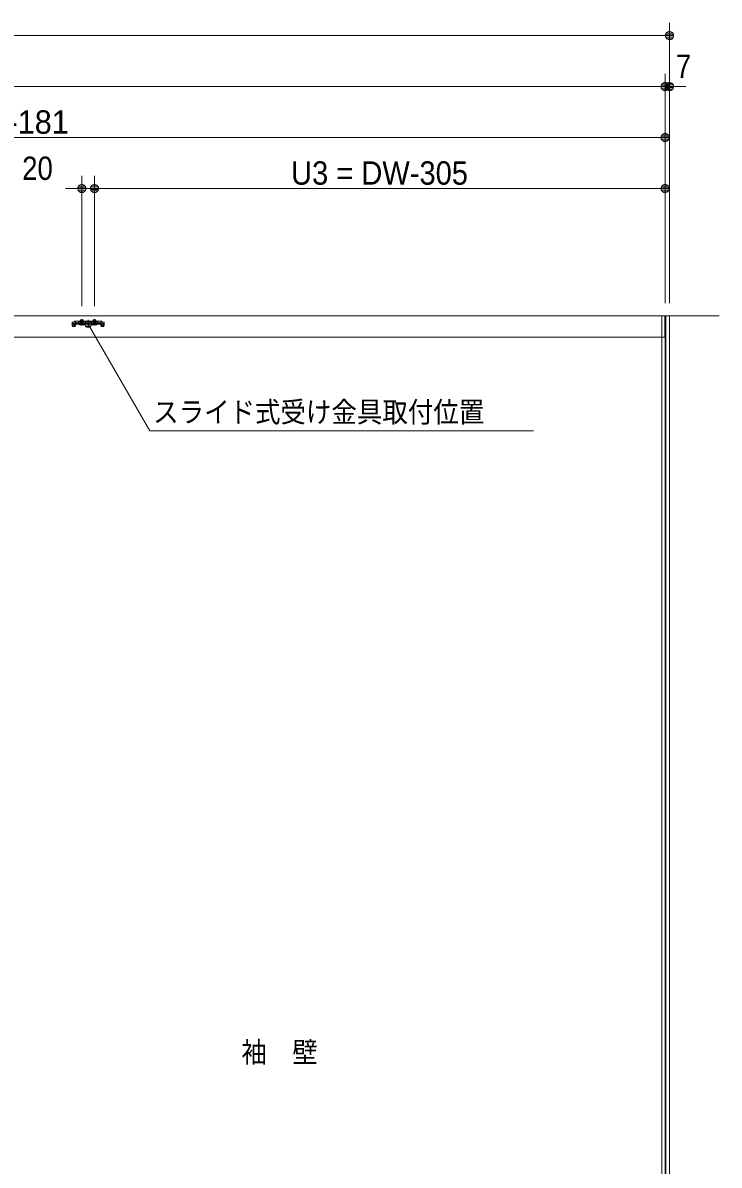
# Model space of a CAD drawing. Units: millimetres, scale not verified. Extents: x -6062 to 6062, y -3045 to 3045.
# Drawn here: x -1843 to -751, y -932 to 860 of the extents above; entities that cross this region are included whole.
import ezdxf
from ezdxf.enums import TextEntityAlignment as Align

# ---------------------------------------------------------------- set-up
doc = ezdxf.new("R2010")
doc.units = ezdxf.units.MM
doc.header["$LTSCALE"] = 20
for name, color, linetype, lineweight in [('0-1_3一般', 7, 'Continuous', 9), ('0-2_2寸法-1', 7, 'Continuous', 9), ('0-3_0', 7, 'Continuous', 9), ('0-4_2寸法-3', 7, 'Continuous', 9), ('0-5_2寸法-2', 7, 'Continuous', 9)]:
    doc.layers.add(name, color=color, linetype=linetype, lineweight=lineweight)
doc.styles.add('ＭＳ ゴシック', font='')
doc.styles.add('ＭＳ Ｐゴシック', font='')
doc.styles.get('ＭＳ ゴシック').set_extended_font_data('MS Gothic')
doc.styles.get('ＭＳ Ｐゴシック').set_extended_font_data('MS PGothic')

# ---------------------------------------------------------------- blocks, each defined once
blk = doc.blocks.new('_Dot')
at = {"layer": '0-3_0'}
for p, q in [((-10, 0), (-20, 0)), ((9.78, 2), (-9.78, 2)), ((7.99, 6), (-7.99, 6)), ((9.16, -3.98), (-9.16, -3.98)), ((6, -7.98), (-6, -7.98))]:
    blk.add_line(p, q, dxfattribs=at)
for points in [[(10, 0), (9.92, 1.25), (9.69, 2.49), (9.3, 3.68), (8.76, 4.82), (8.09, 5.88), (7.29, 6.85), (6.37, 7.71), (5.36, 8.44), (4.26, 9.05), (3.09, 9.51), (1.87, 9.82), (0.63, 9.98), (-0.63, 9.98), (-1.87, 9.82), (-3.09, 9.51), (-4.26, 9.05), (-5.36, 8.44), (-6.37, 7.71), (-7.29, 6.85), (-8.09, 5.88), (-8.76, 4.82), (-9.3, 3.68), (-9.69, 2.49), (-9.92, 1.25), (-10, 0), (0, 0)], [(-10, 0), (-9.92, -1.25), (-9.69, -2.49), (-9.3, -3.68), (-8.76, -4.82), (-8.09, -5.88), (-7.29, -6.85), (-6.37, -7.71), (-5.36, -8.44), (-4.26, -9.05), (-3.09, -9.51), (-1.87, -9.82), (-0.63, -9.98), (0.63, -9.98), (1.87, -9.82), (3.09, -9.51), (4.26, -9.05), (5.36, -8.44), (6.37, -7.71), (7.29, -6.85), (8.09, -5.88), (8.76, -4.82), (9.3, -3.68), (9.69, -2.49), (9.92, -1.25), (10, 0), (0, 0)]]:
    blk.add_lwpolyline(points, close=True, dxfattribs=at)
blk = doc.blocks.new('グループ-16')
at = {"layer": '0-1_3一般'}
for p, q in [((19030, 8000), (-75990, 8000)), ((740, 7699.1), (740, 7905.1)), ((1140, 7699.1), (1140, 7905.1)), ((19030, 7340), (19030, 8000)), ((442, 7808.1), (492.9, 7808.1)), ((442, 7808.1), (442, 7764.1)), ((442, 7764.1), (442, 7762.1)), ((466, 7762.1), (442, 7762.1)), ((442, 7762.1), (442, 7742.1)), ((492.9, 7762.1), (442, 7762.1)), ((442, 7742.1), (442, 7692.1)), ((466, 7742.1), (466, 7762.1)), ((466, 7668.1), (516, 7668.1)), ((507.5, 7822.6), (492.9, 7808.1)), ((512, 7762.1), (492.9, 7762.1)), ((520.9, 7836.1), (507.5, 7822.6)), ((512, 7762.1), (525.5, 7775.6)), ((516, 7742.1), (516, 7692.1)), ((540, 7836.1), (520.9, 7836.1)), ((525.5, 7775.6), (540, 7790.1)), ((540, 7836.1), (640, 7836.1)), ((560, 7836.1), (540, 7826.1)), ((540, 7790.1), (540, 7836.1)), ((560, 7790.1), (540, 7790.1)), ((540, 7780.1), (540, 7790.1)), ((560, 7790.1), (540, 7780.1)), ((1340, 7766.1), (540, 7766.1)), ((540, 7766.1), (540, 7742.1)), ((540, 7742.1), (540, 7692.1)), ((640, 7790.1), (560, 7790.1)), ((1240, 7836.1), (640, 7836.1)), ((640, 7836.1), (640, 7825.2)), ((640, 7815.2), (640, 7825.2)), ((640, 7815.2), (640, 7790.1)), ((640, 7790.1), (640, 7784.1)), ((1230, 7815.2), (650, 7815.2)), ((650, 7774.1), (1230, 7774.1)), ((700, 7882.1), (700, 7836.1)), ((780, 7882.1), (700, 7882.1)), ((700, 7836.1), (700, 7756.2)), ((700, 7756.2), (703.8, 7742.1)), ((703.8, 7742.1), (707.6, 7756.2)), ((707.6, 7882.1), (707.6, 7836.1)), ((707.6, 7836.1), (707.6, 7756.2)), ((740, 7867.1), (740, 7749.1)), ((740, 7713.6), (740, 7797.6)), ((772.4, 7836.1), (772.4, 7882.1)), ((772.4, 7756.2), (772.4, 7836.1)), ((776.2, 7742.1), (772.4, 7756.2)), ((780, 7756.2), (772.4, 7756.2)), ((776.2, 7742.1), (780, 7756.2)), ((780, 7836.1), (780, 7882.1)), ((780, 7756.2), (780, 7836.1)), ((940, 7884.2), (940, 7730.2)), ((940, 7651.9), (940, 7853.3)), ((1065, 7742.1), (1215, 7742.1)), ((1065, 7732.1), (1065, 7742.1)), ((1075, 7722.1), (1065, 7732.1)), ((1215, 7732.1), (1065, 7732.1)), ((1205, 7722.1), (1075, 7722.1)), ((1117.2, 7758.9), (1099, 7722.1)), ((1100, 7836.1), (1100, 7756.2)), ((1100, 7756.2), (1103.8, 7742.1)), ((1107.6, 7756.2), (1100, 7756.2)), ((1103.8, 7742.1), (1107.6, 7756.2)), ((1107.6, 7882.1), (1107.6, 7836.1)), ((1107.6, 7836.1), (1107.6, 7756.2)), ((1172.4, 7756.2), (1107.6, 7756.2)), ((1140, 7771), (1117.2, 7758.9)), ((1140, 7867.1), (1140, 7749.1)), ((1140, 7713.6), (1140, 7797.6)), ((1162.8, 7758.9), (1140, 7771)), ((1181, 7722.1), (1162.8, 7758.9)), ((1172.4, 7836.1), (1172.4, 7882.1)), ((1172.4, 7756.2), (1172.4, 7836.1)), ((1180, 7756.2), (1172.4, 7756.2)), ((1176.2, 7742.1), (1172.4, 7756.2)), ((1176.2, 7742.1), (1180, 7756.2)), ((1180, 7836.1), (1180, 7882.1)), ((1180, 7756.2), (1180, 7836.1)), ((1215, 7732.1), (1205, 7722.1)), ((1215, 7742.1), (1215, 7732.1)), ((1240, 7825.2), (1240, 7836.1)), ((1240, 7836.1), (1340, 7836.1)), ((1320, 7790.1), (1240, 7790.1)), ((1240, 7784.1), (1240, 7790.1)), ((1340, 7826.1), (1320, 7836.1)), ((1340, 7780.1), (1320, 7790.1)), ((1340, 7790.1), (1320, 7790.1)), ((1359.1, 7836.1), (1340, 7836.1)), ((1340, 7836.1), (1340, 7790.1)), ((1340, 7790.1), (1354.5, 7775.6)), ((1340, 7790.1), (1340, 7780.1)), ((1340, 7766.1), (1340, 7742.1)), ((1368, 7762.1), (1354.5, 7775.6)), ((1359.1, 7836.1), (1372.5, 7822.6)), ((1364, 7692.1), (1364, 7742.1)), ((1364, 7692.1), (1414, 7692.1)), ((1364, 7668.1), (1414, 7668.1)), ((1368, 7762.1), (1387.1, 7762.1)), ((1387.1, 7808.1), (1372.5, 7822.6)), ((1387.1, 7808.1), (1438, 7808.1)), ((1438, 7762.1), (1414, 7762.1)), ((1414, 7762.1), (1414, 7742.1)), ((1414, 7692.1), (1414, 7742.1)), ((1438, 7764.1), (1438, 7808.1)), ((1438, 7742.1), (1438, 7762.1)), ((1438, 7692.1), (1438, 7742.1)), ((19040, -39000), (19040, 7840)), ((-75990, 7340), (19030, 7340))]:
    blk.add_line(p, q, dxfattribs=at)
for points in [[(466, 7742.1), (466, 7692.1), (516, 7692.1)], [(1340, 7692.1), (1340, 7742.1), (540, 7742.1)], [(815, 7732.1), (805, 7722.1), (675, 7722.1), (665, 7732.1)], [(781, 7722.1), (762.8, 7758.9), (740, 7771), (717.2, 7758.9), (699, 7722.1)], [(772.4, 7756.2), (707.6, 7756.2), (700, 7756.2)], [(1180, 7882.1), (1100, 7882.1), (1100, 7836.1)], [(1240, 7790.1), (1240, 7815.2), (1240, 7825.2)], [(1438, 7764.1), (1438, 7762.1), (1387.1, 7762.1)]]:
    blk.add_lwpolyline(points, dxfattribs=at)
blk.add_lwpolyline([(665, 7732.1), (665, 7742.1), (815, 7742.1), (815, 7732.1)], close=True, dxfattribs=at)
for centre, radius, start, end in [((466, 7692.1), 24, 180, 270), ((492.9, 7808.1), 46, 270, 315), ((540, 7790.1), 46, 90, 135), ((540, 7742.1), 24, 90, 180), ((516, 7692.1), 24, 270, 0), ((650, 7825.2), 10, 180, 270), ((650, 7784.1), 10, 180, 270), ((1230, 7825.2), 10, 270, 0), ((1230, 7784.1), 10, 270, 0), ((1340, 7790.1), 46, 45, 90), ((1340, 7742.1), 24, 0, 90), ((1364, 7692.1), 24, 180, 270), ((1387.1, 7808.1), 46, 225, 270), ((1414, 7692.1), 24, 270, 0)]:
    blk.add_arc(centre, radius, start, end, dxfattribs=at)
blk = doc.blocks.new('グループ-17')
at = {"layer": '0-1_3一般'}
for p, q in [((20736.5, 8000), (-77863.5, 8000)), ((19040, 8000), (19040, -39000))]:
    blk.add_line(p, q, dxfattribs=at)
blk = doc.blocks.new('グループ-18')
at = {"layer": '0-1_3一般'}
for name in ['グループ-17', 'グループ-16']:
    blk.add_blockref(name, (0, 0), dxfattribs=at)
blk = doc.blocks.new('グループ-20')
at = {"layer": '0-1_3一般'}
for p, q in [((18940, 8000), (19180, 8000)), ((18940, -39000), (18940, 8000)), ((19060, 8000), (19060, -39000)), ((19180, 8000), (19180, -39000))]:
    blk.add_line(p, q, dxfattribs=at)

msp = doc.modelspace()

# ---------------------------------------------------------------- linework, layer by layer
at = {"layer": '0-2_2寸法-1'}
for p, q in [((-828.5, 780), (-828.5, 860)), ((-5581.79, 840), (-841.21, 840)), ((-835.5, 700), (-835.5, 780)), ((-3142.79, 760), (-848.21, 760)), ((-835.5, 620), (-835.5, 700)), ((-3041.79, 680), (-848.21, 680)), ((-1730.5, 415.25), (-1730.5, 620)), ((-835.5, 420), (-835.5, 620)), ((-1717.79, 600), (-848.21, 600))]:
    msp.add_line(p, q, dxfattribs=at)
at = {"layer": '0-4_2寸法-3'}
for p, q in [((-1735.61, 388.1), (-1745.39, 388.1)), ((-1736.5, 384.1), (-1744.5, 384.1)), ((-1740.33, 392.1), (-1740.67, 392.1)), ((-1740.33, 392.1), (-1740.67, 392.1))]:
    msp.add_line(p, q, dxfattribs=at)
msp.add_lwpolyline([(-1042.09, 220), (-1644.02, 220), (-1740.5, 387.1)], dxfattribs=at)
msp.add_circle((-1740.5, 387.1), 5.01, dxfattribs=at)
msp.add_circle((-1740.5, 387.1), 5.01, dxfattribs=at)
at = {"layer": '0-5_2寸法-2'}
for p, q in [((-835.5, 700), (-835.5, 780)), ((-828.5, 420), (-828.5, 780)), ((-848.21, 760), (-860.92, 760)), ((-828.5, 760), (-835.5, 760)), ((-815.79, 760), (-803.08, 760)), ((-1750.5, 415.25), (-1750.5, 620)), ((-1730.5, 415.25), (-1730.5, 620)), ((-1763.21, 600), (-1775.92, 600)), ((-1730.5, 600), (-1750.5, 600)), ((-1717.79, 600), (-1705.08, 600))]:
    msp.add_line(p, q, dxfattribs=at)

# ---------------------------------------------------------------- block references
at = {"layer": '0-1_3一般', "xscale": 0.05, "yscale": 0.05}
for name in ['グループ-18', 'グループ-20']:
    msp.add_blockref(name, (-1787.5, 0), dxfattribs=at)
at = {"layer": '0-2_2寸法-1', "xscale": 0.6356201, "yscale": 0.6356201}
for p in [(-828.5, 840), (-835.5, 760), (-835.5, 680), (-835.5, 600)]:
    msp.add_blockref('_Dot', p, dxfattribs=at)
at = {"layer": '0-2_2寸法-1', "xscale": 0.6356201, "yscale": 0.6356201, "rotation": 180}
msp.add_blockref('_Dot', (-1730.5, 600), dxfattribs=at)
at = {"layer": '0-5_2寸法-2', "xscale": 0.6356201, "yscale": 0.6356201}
for p in [(-835.5, 760), (-1750.5, 600)]:
    msp.add_blockref('_Dot', p, dxfattribs=at)
at = {"layer": '0-5_2寸法-2', "xscale": 0.6356201, "yscale": 0.6356201, "rotation": 180}
for p in [(-828.5, 760), (-1730.5, 600)]:
    msp.add_blockref('_Dot', p, dxfattribs=at)

# ---------------------------------------------------------------- texts
at = {"layer": '0-2_2寸法-1', "style": 'ＭＳ Ｐゴシック'}
msp.add_text('U1 = DW×2-181', height=36.69, dxfattribs=at).set_placement((-2117.7, 675.04), align=Align.BOTTOM_LEFT)
at = {"layer": '0-2_2寸法-1', "style": 'ＭＳ Ｐゴシック', "width": 0.95}
msp.add_text('U3 = DW-305', height=36.69, dxfattribs=at).set_placement((-1422.18, 595.04), align=Align.BOTTOM_LEFT)
at = {"layer": '0-4_2寸法-3', "style": 'ＭＳ ゴシック', "width": 0.9}
for s, p in [('スライド式受け金具取付位置', (-1638.62, 223.34)), ('袖\u3000壁', (-1500.14, -781.22))]:
    msp.add_text(s, height=32.55, dxfattribs=at).set_placement(p, align=Align.BOTTOM_LEFT)
at = {"layer": '0-5_2寸法-2', "style": 'ＭＳ Ｐゴシック', "width": 0.9}
for s, p in [('7', (-818.62, 762.48)), ('20', (-1843.98, 602.48))]:
    msp.add_text(s, height=36.66, dxfattribs=at).set_placement(p, align=Align.BOTTOM_LEFT)

doc.saveas('drawing.dxf')
